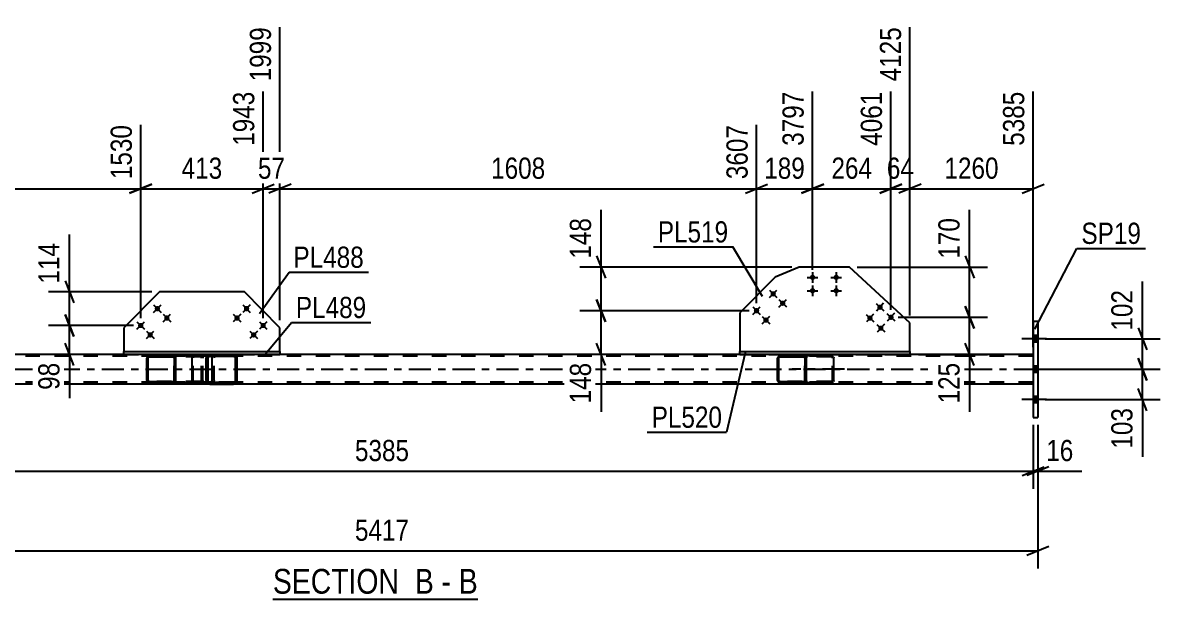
# Model space of a CAD drawing. Header units: millimetres. Extents: x 0 to 841, y 0 to 594.
# Drawn here: x 176.6 to 330.1, y 142.1 to 219.9 of the extents above; entities that cross this region are included whole.
import ezdxf

# ---------------------------------------------------------------- set-up
doc = ezdxf.new("R2010")
doc.units = ezdxf.units.MM
doc.linetypes.add('DXK_LINE_DOT2', pattern=[3.9198, 1.9599, -1.9599])
doc.linetypes.add('DXK_LINE_DOT3', pattern=[5.9187, 2.979, -0.9799, 0.9799, -0.9799])
doc.styles.add('Arial Narrow', font='ARIALN.TTF', dxfattribs={"height": 0.2})

# ---------------------------------------------------------------- blocks, each defined once
blk = doc.blocks.new('Unknown-570385202-13 - 3156')
at = {"color": 6, "linetype": 'Continuous'}
blk.add_line((210.33, 142.14), (237.98, 142.14), dxfattribs=at)
at = {"color": 0, "linetype": 'Continuous'}
for points in [[(228.44, 142.89), (228.44, 146.39), (210.33, 146.39), (210.33, 142.89)], [(232.04, 142.89), (232.04, 146.39), (229.49, 146.39), (229.49, 142.89)], [(234.37, 142.89), (234.37, 146.39), (233.09, 146.39), (233.09, 142.89)], [(237.98, 142.89), (237.98, 146.39), (235.42, 146.39), (235.42, 142.89)]]:
    blk.add_wipeout(points, dxfattribs=at)
at = {"color": 7, "linetype": 'Continuous', "style": 'Arial Narrow'}
for s, p in [('SECTION ', (210.33, 142.89)), ('B', (229.49, 142.89)), ('B', (235.42, 142.89)), ('-', (233.09, 142.89))]:
    blk.add_text(s, height=3.34, dxfattribs=at).set_placement(p)
blk = doc.blocks.new('Bolt-570385202-3186 - 3156')
at = {"linetype": 'Continuous'}
for points in [[(292.53, 181.31, -1), (292, 181.8, -1)], [(291.17, 179.84, -1), (290.64, 180.33, -1)], [(294, 179.95, -1), (293.47, 180.44, -1)], [(292.64, 178.48, -1), (292.11, 178.97, -1)]]:
    blk.add_hatch(color=1, dxfattribs=at).paths.add_polyline_path(points)
at = {"color": 1, "linetype": 'Continuous'}
for p, q in [((291.74, 182.04), (292.79, 181.07)), ((292.75, 182.08), (291.78, 181.03)), ((290.38, 180.57), (291.44, 179.6)), ((291.4, 180.61), (290.42, 179.56)), ((293.2, 180.69), (294.26, 179.71)), ((294.22, 180.73), (293.24, 179.67)), ((291.85, 179.22), (292.9, 178.24)), ((292.86, 179.26), (291.89, 178.2))]:
    blk.add_line(p, q, dxfattribs=at)
blk = doc.blocks.new('Part-570385202-3226 - 3156')
at = {"linetype": 'Continuous'}
h = blk.add_hatch(dxfattribs=at)
h.set_pattern_fill('', scale=0.7, style=0, pattern_type=0)
h.set_pattern_definition([(45, (197.1834, 174.812), (-1.5715, 1.5715), [])])
h.paths.add_polyline_path([(197.21, 174.69), (197.18, 174.81), (197.11, 174.92), (197, 174.99), (196.87, 175.01), (193.65, 175.01), (193.52, 174.99), (193.41, 174.92), (193.34, 174.81), (193.31, 174.69), (193.31, 171.67), (193.34, 171.55), (193.41, 171.44), (193.52, 171.37), (193.65, 171.35), (196.87, 171.35), (197, 171.37), (197.11, 171.44), (197.18, 171.55), (197.21, 171.67)])
h.paths.add_polyline_path([(197.03, 171.61), (196.99, 171.56), (196.93, 171.52), (196.87, 171.51), (193.65, 171.51), (193.59, 171.52), (193.53, 171.56), (193.5, 171.61), (193.48, 171.67), (193.48, 174.69), (193.5, 174.75), (193.53, 174.8), (193.59, 174.84), (193.65, 174.85), (196.87, 174.85), (196.93, 174.84), (196.99, 174.8), (197.03, 174.75), (197.04, 174.69), (197.04, 171.67)])
at = {"color": 2, "linetype": 'Continuous'}
for p, q in [((193.34, 174.81), (193.31, 174.69)), ((193.31, 171.67), (193.31, 174.69)), ((193.48, 174.69), (193.5, 174.75)), ((193.48, 171.67), (193.48, 174.69)), ((193.5, 174.75), (193.53, 174.8)), ((193.65, 175.01), (193.52, 174.99)), ((193.53, 174.8), (193.59, 174.84)), ((193.59, 174.84), (193.65, 174.85)), ((193.65, 175.01), (196.87, 175.01)), ((193.65, 174.85), (196.87, 174.85)), ((199.5, 175.01), (196.87, 175.01)), ((197, 174.99), (196.87, 175.01)), ((196.87, 174.85), (196.93, 174.84)), ((196.93, 174.84), (196.99, 174.8)), ((196.99, 174.8), (197.03, 174.75)), ((197.03, 174.75), (197.04, 174.69)), ((197.04, 171.67), (197.04, 174.69)), ((197.21, 174.69), (197.18, 174.81)), ((197.21, 171.67), (197.21, 174.69)), ((193.31, 171.67), (193.34, 171.55)), ((193.5, 171.61), (193.48, 171.67)), ((193.53, 171.56), (193.5, 171.61)), ((193.52, 171.37), (193.65, 171.35)), ((193.59, 171.52), (193.53, 171.56)), ((193.65, 171.51), (193.59, 171.52)), ((193.65, 171.51), (196.87, 171.51)), ((193.65, 171.35), (196.87, 171.35)), ((196.93, 171.52), (196.87, 171.51)), ((196.87, 171.35), (197, 171.37)), ((199.5, 171.35), (196.87, 171.35)), ((196.99, 171.56), (196.93, 171.52)), ((197.03, 171.61), (196.99, 171.56)), ((197.04, 171.67), (197.03, 171.61)), ((197.18, 171.55), (197.21, 171.67))]:
    blk.add_line(p, q, dxfattribs=at)
at = {"color": 7, "linetype": 'DXK_LINE_DOT2'}
for p, q in [((196.87, 175.01), (193.65, 175.01)), ((200.54, 174.85), (193.65, 174.85)), ((196.98, 174.69), (197.01, 174.81)), ((196.98, 171.67), (196.98, 174.69)), ((197.16, 174.75), (197.15, 174.69)), ((197.15, 171.67), (197.15, 174.69)), ((197.2, 174.8), (197.16, 174.75)), ((197.19, 174.99), (197.32, 175.01)), ((197.2, 174.8), (197.22, 174.81)), ((197.22, 174.81), (197.26, 174.84)), ((197.26, 174.84), (197.32, 174.85)), ((200.54, 175.01), (199.5, 175.01)), ((200.54, 175.01), (200.67, 174.99)), ((200.6, 174.84), (200.54, 174.85)), ((200.66, 174.8), (200.6, 174.84)), ((200.69, 174.75), (200.66, 174.8)), ((200.71, 174.69), (200.69, 174.75)), ((200.71, 171.67), (200.71, 174.69)), ((200.85, 174.81), (200.87, 174.7)), ((200.87, 174.7), (200.88, 174.69)), ((200.88, 171.67), (200.88, 174.69)), ((200.54, 171.51), (193.65, 171.51)), ((196.87, 171.35), (193.65, 171.35)), ((197.01, 171.55), (196.98, 171.67)), ((197.15, 171.67), (197.16, 171.61)), ((197.16, 171.61), (197.2, 171.56)), ((197.32, 171.35), (197.19, 171.37)), ((197.2, 171.56), (197.26, 171.52)), ((197.26, 171.52), (197.32, 171.51)), ((200.54, 171.35), (199.5, 171.35)), ((200.54, 171.51), (200.6, 171.52)), ((200.67, 171.37), (200.54, 171.35)), ((200.6, 171.52), (200.66, 171.56)), ((200.66, 171.56), (200.69, 171.61)), ((200.69, 171.61), (200.71, 171.67)), ((200.88, 171.67), (200.85, 171.55))]:
    blk.add_line(p, q, dxfattribs=at)
at = {"color": 2, "linetype": 'Continuous'}
for centre, start, end in [((193.64, 174.68), 110.7583, 155.68), ((196.88, 174.68), 24.32, 69.2417), ((193.64, 171.68), 204.32, 249.2417), ((196.88, 171.68), 290.7583, 335.68)]:
    blk.add_arc(centre, 0.331, start, end, dxfattribs=at)
at = {"color": 7, "linetype": 'DXK_LINE_DOT2'}
for centre, start, end in [((197.31, 174.68), 110.7583, 155.68), ((200.55, 174.68), 24.32, 69.2417), ((197.31, 171.68), 204.32, 249.2417), ((200.55, 171.68), 290.7583, 335.68)]:
    blk.add_arc(centre, 0.331, start, end, dxfattribs=at)
blk = doc.blocks.new('Part-570385202-3191 - 3156')
at = {"color": 2, "linetype": 'Continuous'}
for p, q in [((190.22, 175.18), (190.22, 175.58)), ((190.22, 175.58), (211.27, 175.58)), ((190.22, 175.18), (190.22, 175.18)), ((199.7, 175.18), (190.22, 175.18)), ((211.27, 175.18), (205.01, 175.18)), ((211.27, 175.58), (211.27, 175.18)), ((211.27, 175.18), (211.27, 175.18))]:
    blk.add_line(p, q, dxfattribs=at)
at = {"color": 7, "linetype": 'DXK_LINE_DOT2'}
for p, q in [((190.22, 175.58), (211.27, 175.58)), ((190.22, 175.18), (211.27, 175.18)), ((205.01, 175.18), (199.7, 175.18))]:
    blk.add_line(p, q, dxfattribs=at)
blk = doc.blocks.new('Part-570385202-3196 - 3156')
at = {"color": 2, "linetype": 'Continuous'}
for p, q in [((195, 183.63), (190.22, 178.79)), ((206.5, 183.63), (195, 183.63)), ((211.27, 178.79), (206.5, 183.63)), ((190.22, 178.79), (190.22, 175.58)), ((211.27, 175.58), (211.27, 178.79))]:
    blk.add_line(p, q, dxfattribs=at)
at = {"color": 7, "linetype": 'DXK_LINE_DOT2'}
blk.add_line((190.22, 175.58), (211.27, 175.58), dxfattribs=at)
blk = doc.blocks.new('Part-570385202-3201 - 3156')
at = {"color": 2, "linetype": 'Continuous'}
for p, q in [((281.36, 186.98), (278.11, 185.62)), ((288.16, 186.98), (281.36, 186.98)), ((296.31, 179.45), (288.16, 186.98)), ((278.11, 185.62), (273.33, 180.78)), ((273.33, 180.78), (273.33, 175.58)), ((296.31, 175.58), (296.31, 179.45))]:
    blk.add_line(p, q, dxfattribs=at)
at = {"color": 7, "linetype": 'DXK_LINE_DOT2'}
blk.add_line((273.33, 175.58), (296.31, 175.58), dxfattribs=at)
blk = doc.blocks.new('Bolt-570385202-3205 - 3156')
at = {"linetype": 'Continuous'}
for points in [[(313.57, 176.84), (313.57, 177.72), (312.93, 177.72), (312.93, 176.84)], [(313.57, 176.84), (313.57, 177.72), (312.93, 177.72), (312.93, 176.84)], [(313.57, 176.84), (313.57, 177.72), (312.93, 177.72), (312.93, 176.84)], [(313.57, 172.72), (313.57, 173.6), (312.93, 173.6), (312.93, 172.72)], [(313.57, 172.72), (313.57, 173.6), (312.93, 173.6), (312.93, 172.72)], [(313.57, 168.64), (313.57, 169.52), (312.93, 169.52), (312.93, 168.64)], [(313.57, 168.64), (313.57, 169.52), (312.93, 169.52), (312.93, 168.64)], [(313.57, 168.64), (313.57, 169.52), (312.93, 169.52), (312.93, 168.64)]]:
    blk.add_hatch(color=1, dxfattribs=at).paths.add_polyline_path(points)
at = {"color": 1, "linetype": 'Continuous'}
for p, q in [((314.73, 177.28), (311.41, 177.28)), ((314.73, 177.28), (311.41, 177.28)), ((314.73, 177.28), (311.41, 177.28)), ((313.57, 177.72), (312.93, 177.72)), ((313.57, 177.72), (312.93, 177.72)), ((313.57, 177.72), (312.93, 177.72)), ((313.57, 176.84), (312.93, 176.84)), ((313.57, 176.84), (312.93, 176.84)), ((313.57, 176.84), (312.93, 176.84)), ((313.57, 173.6), (312.93, 173.6)), ((313.57, 173.6), (312.93, 173.6)), ((314.73, 173.16), (311.41, 173.16)), ((314.73, 173.16), (311.41, 173.16)), ((313.57, 172.72), (312.93, 172.72)), ((313.57, 172.72), (312.93, 172.72)), ((314.73, 169.08), (311.41, 169.08)), ((314.73, 169.08), (311.41, 169.08)), ((314.73, 169.08), (311.41, 169.08)), ((313.57, 169.52), (312.93, 169.52)), ((313.57, 169.52), (312.93, 169.52)), ((313.57, 169.52), (312.93, 169.52)), ((313.57, 168.64), (312.93, 168.64)), ((313.57, 168.64), (312.93, 168.64)), ((313.57, 168.64), (312.93, 168.64))]:
    blk.add_line(p, q, dxfattribs=at)
blk = doc.blocks.new('Bolt-570385202-3206 - 3156')
at = {"linetype": 'Continuous'}
for points in [[(194.99, 181.62, -1), (194.48, 181.1, -1)], [(196.27, 180.35, -1), (195.76, 179.84, -1)], [(192.74, 179.34, -1), (192.23, 178.83, -1)], [(194.02, 178.08, -1), (193.51, 177.56, -1)]]:
    blk.add_hatch(color=1, dxfattribs=at).paths.add_polyline_path(points)
at = {"color": 1, "linetype": 'Continuous'}
for p, q in [((194.22, 181.87), (195.25, 180.86)), ((194.23, 180.85), (195.24, 181.87)), ((195.5, 180.6), (196.53, 179.59)), ((195.51, 179.58), (196.52, 180.61)), ((191.97, 179.59), (193, 178.58)), ((191.98, 178.57), (192.99, 179.6)), ((193.25, 178.32), (194.28, 177.31)), ((193.26, 177.31), (194.27, 178.33))]:
    blk.add_line(p, q, dxfattribs=at)
blk = doc.blocks.new('Bolt-570385202-3207 - 3156')
at = {"linetype": 'Continuous'}
for points in [[(278.1, 183.61, -1), (277.59, 183.1, -1)], [(275.85, 181.34, -1), (275.34, 180.82, -1)], [(279.38, 182.35, -1), (278.87, 181.84, -1)], [(277.13, 180.07, -1), (276.62, 179.56, -1)]]:
    blk.add_hatch(color=1, dxfattribs=at).paths.add_polyline_path(points)
at = {"color": 1, "linetype": 'Continuous'}
for p, q in [((277.33, 183.86), (278.36, 182.85)), ((277.34, 182.85), (278.35, 183.87)), ((275.08, 181.59), (276.11, 180.57)), ((275.09, 180.57), (276.1, 181.59)), ((278.61, 182.6), (279.64, 181.59)), ((278.62, 181.58), (279.63, 182.61)), ((276.36, 180.32), (277.39, 179.31)), ((276.37, 179.3), (277.38, 180.33))]:
    blk.add_line(p, q, dxfattribs=at)
blk = doc.blocks.new('Bolt-570385202-3217 - 3156')
at = {"linetype": 'Continuous'}
for points in [[(283.52, 185.58, -1), (282.8, 185.58, -1)], [(286.72, 185.58, -1), (286, 185.58, -1)], [(283.52, 183.78, -1), (282.8, 183.78, -1)], [(286.72, 183.78, -1), (286, 183.78, -1)]]:
    blk.add_hatch(color=1, dxfattribs=at).paths.add_polyline_path(points)
at = {"color": 1, "linetype": 'Continuous'}
for p, q in [((283.16, 186.3), (283.16, 184.86)), ((286.36, 186.3), (286.36, 184.86)), ((282.44, 185.58), (283.88, 185.58)), ((283.16, 184.5), (283.16, 183.06)), ((285.64, 185.58), (287.08, 185.58)), ((286.36, 184.5), (286.36, 183.06)), ((282.44, 183.78), (283.88, 183.78)), ((285.64, 183.78), (287.08, 183.78))]:
    blk.add_line(p, q, dxfattribs=at)
blk = doc.blocks.new('Bolt-570385202-3218 - 3156')
at = {"linetype": 'Continuous'}
for points in [[(207.02, 181.1, -1), (206.51, 181.62, -1)], [(205.73, 179.84, -1), (205.23, 180.35, -1)], [(207.98, 177.56, -1), (207.48, 178.08, -1)], [(209.26, 178.83, -1), (208.76, 179.34, -1)]]:
    blk.add_hatch(color=1, dxfattribs=at).paths.add_polyline_path(points)
at = {"color": 1, "linetype": 'Continuous'}
for p, q in [((207.28, 181.87), (206.25, 180.86)), ((206.26, 181.87), (207.27, 180.85)), ((205.99, 180.6), (204.97, 179.59)), ((204.98, 180.61), (205.99, 179.58)), ((207.22, 178.33), (208.24, 177.31)), ((208.24, 178.32), (207.22, 177.31)), ((209.52, 179.59), (208.5, 178.58)), ((208.51, 179.6), (209.52, 178.57))]:
    blk.add_line(p, q, dxfattribs=at)
blk = doc.blocks.new('Part-570385202-3224 - 3156')
at = {"color": 2, "linetype": 'Continuous'}
for p, q in [((273.33, 175.18), (273.33, 175.58)), ((273.33, 175.58), (296.31, 175.58)), ((273.33, 175.18), (273.33, 175.18)), ((296.31, 175.18), (273.33, 175.18)), ((296.31, 175.58), (296.31, 175.18)), ((296.31, 175.18), (296.31, 175.18))]:
    blk.add_line(p, q, dxfattribs=at)
at = {"color": 7, "linetype": 'DXK_LINE_DOT2'}
for p, q in [((273.33, 175.58), (296.31, 175.58)), ((273.33, 175.18), (296.31, 175.18))]:
    blk.add_line(p, q, dxfattribs=at)
blk = doc.blocks.new('Part-570385202-3227 - 3156')
at = {"linetype": 'Continuous'}
h = blk.add_hatch(dxfattribs=at)
h.set_pattern_fill('', scale=0.7, style=0, pattern_type=0)
h.set_pattern_definition([(45, (205.4777, 174.8832), (-1.57154, 1.57154), [])])
h.paths.add_polyline_path([(205.52, 174.7), (205.48, 174.88), (205.37, 175.04), (205.21, 175.14), (205.01, 175.18), (201.83, 175.18), (201.64, 175.14), (201.47, 175.04), (201.36, 174.88), (201.33, 174.7), (201.33, 171.66), (201.36, 171.48), (201.47, 171.32), (201.64, 171.22), (201.83, 171.18), (205.01, 171.18), (205.21, 171.22), (205.37, 171.32), (205.48, 171.48), (205.52, 171.66)])
h.paths.add_polyline_path([(205.25, 171.57), (205.19, 171.49), (205.11, 171.44), (205.01, 171.42), (201.83, 171.42), (201.73, 171.44), (201.65, 171.49), (201.6, 171.57), (201.58, 171.66), (201.58, 174.7), (201.6, 174.79), (201.65, 174.87), (201.73, 174.92), (201.83, 174.94), (205.01, 174.94), (205.11, 174.92), (205.19, 174.87), (205.25, 174.79), (205.26, 174.7), (205.26, 171.66)])
at = {"color": 2, "linetype": 'Continuous'}
for p, q in [((199.45, 174.88), (199.51, 175.04)), ((199.51, 175.04), (199.59, 175.14)), ((199.59, 175.14), (199.7, 175.18)), ((201.83, 175.18), (199.7, 175.18)), ((201.83, 175.18), (201.64, 175.14)), ((201.83, 175.18), (205.01, 175.18)), ((205.21, 175.14), (205.01, 175.18)), ((199.43, 174.7), (199.45, 174.88)), ((199.43, 171.66), (199.43, 174.7)), ((201.36, 174.88), (201.33, 174.7)), ((201.33, 171.66), (201.33, 174.7)), ((201.58, 174.7), (201.6, 174.79)), ((201.58, 171.66), (201.58, 174.7)), ((201.6, 174.79), (201.65, 174.87)), ((201.65, 174.87), (201.73, 174.92)), ((201.73, 174.92), (201.83, 174.94)), ((201.83, 174.94), (205.01, 174.94)), ((201.97, 174.92), (201.87, 174.94)), ((202.05, 174.87), (201.97, 174.92)), ((202.1, 174.79), (202.05, 174.87)), ((202.12, 174.7), (202.1, 174.79)), ((202.12, 171.66), (202.12, 174.7)), ((205.01, 174.94), (205.11, 174.92)), ((205.11, 174.92), (205.19, 174.87)), ((205.19, 174.87), (205.25, 174.79)), ((205.25, 174.79), (205.26, 174.7)), ((205.26, 171.66), (205.26, 174.7)), ((205.52, 174.7), (205.48, 174.88)), ((205.52, 171.66), (205.52, 174.7)), ((199.45, 171.48), (199.43, 171.66)), ((199.51, 171.32), (199.45, 171.48)), ((199.59, 171.22), (199.51, 171.32)), ((199.7, 171.18), (199.59, 171.22)), ((201.83, 171.18), (199.7, 171.18)), ((201.33, 171.66), (201.36, 171.48)), ((201.6, 171.57), (201.58, 171.66)), ((201.65, 171.49), (201.6, 171.57)), ((201.64, 171.22), (201.83, 171.18)), ((201.73, 171.44), (201.65, 171.49)), ((201.83, 171.42), (201.73, 171.44)), ((201.83, 171.42), (205.01, 171.42)), ((201.83, 171.18), (205.01, 171.18)), ((201.87, 171.42), (201.97, 171.44)), ((201.97, 171.44), (202.05, 171.49)), ((202.05, 171.49), (202.1, 171.57)), ((202.1, 171.57), (202.12, 171.66)), ((205.11, 171.44), (205.01, 171.42)), ((205.01, 171.18), (205.21, 171.22)), ((205.19, 171.49), (205.11, 171.44)), ((205.25, 171.57), (205.19, 171.49)), ((205.26, 171.66), (205.25, 171.57)), ((205.48, 171.48), (205.52, 171.66))]:
    blk.add_line(p, q, dxfattribs=at)
at = {"color": 7, "linetype": 'DXK_LINE_DOT2'}
for p, q in [((200.88, 174.94), (200.88, 175.18)), ((205.01, 175.18), (201.83, 175.18)), ((201.87, 175.18), (202.06, 175.14)), ((199.57, 174.79), (199.56, 174.7)), ((199.56, 171.66), (199.56, 174.7)), ((199.6, 174.87), (199.57, 174.79)), ((199.65, 174.92), (199.6, 174.87)), ((199.7, 174.94), (199.65, 174.92)), ((205.01, 174.94), (199.7, 174.94)), ((202.34, 174.88), (202.38, 174.7)), ((202.38, 171.66), (202.38, 174.7)), ((199.56, 171.66), (199.57, 171.57)), ((199.57, 171.57), (199.6, 171.49)), ((199.6, 171.49), (199.65, 171.44)), ((199.65, 171.44), (199.7, 171.42)), ((205.01, 171.42), (199.7, 171.42)), ((200.88, 171.18), (200.88, 171.42)), ((205.01, 171.18), (201.83, 171.18)), ((202.06, 171.22), (201.87, 171.18)), ((202.38, 171.66), (202.34, 171.48))]:
    blk.add_line(p, q, dxfattribs=at)
at = {"color": 2, "linetype": 'Continuous'}
for centre, start, end in [((201.81, 174.68), 111.1941, 156.1506), ((205.03, 174.68), 23.8494, 68.8059), ((201.81, 171.67), 203.8494, 248.8059), ((205.03, 171.67), 291.1941, 336.1506)]:
    blk.add_arc(centre, 0.492, start, end, dxfattribs=at)
at = {"color": 7, "linetype": 'DXK_LINE_DOT2'}
for centre, start, end in [((201.89, 174.68), 23.8494, 68.8059), ((201.89, 171.67), 291.1941, 336.1506)]:
    blk.add_arc(centre, 0.492, start, end, dxfattribs=at)
blk = doc.blocks.new('Part-570385202-3228 - 3156')
at = {"linetype": 'Continuous'}
h = blk.add_hatch(dxfattribs=at)
h.set_pattern_fill('', scale=0.7, style=0, pattern_type=0)
h.set_pattern_definition([(45, (282.3176, 174.812), (-1.5715, 1.5715), [])])
h.paths.add_polyline_path([(282.34, 174.69), (282.32, 174.81), (282.24, 174.92), (282.13, 174.99), (282, 175.01), (278.79, 175.01), (278.66, 174.99), (278.55, 174.92), (278.47, 174.81), (278.45, 174.69), (278.45, 171.67), (278.47, 171.55), (278.55, 171.44), (278.66, 171.37), (278.79, 171.35), (282, 171.35), (282.13, 171.37), (282.24, 171.44), (282.32, 171.55), (282.34, 171.67)])
h.paths.add_polyline_path([(282.16, 171.61), (282.12, 171.56), (282.07, 171.52), (282, 171.51), (278.79, 171.51), (278.72, 171.52), (278.67, 171.56), (278.63, 171.61), (278.62, 171.67), (278.62, 174.69), (278.63, 174.75), (278.67, 174.8), (278.72, 174.84), (278.79, 174.85), (282, 174.85), (282.07, 174.84), (282.12, 174.8), (282.16, 174.75), (282.17, 174.69), (282.17, 171.67)])
at = {"color": 2, "linetype": 'Continuous'}
for p, q in [((278.47, 174.81), (278.45, 174.69)), ((278.45, 171.67), (278.45, 174.69)), ((278.62, 174.69), (278.63, 174.75)), ((278.62, 171.67), (278.62, 174.69)), ((278.63, 174.75), (278.67, 174.8)), ((278.79, 175.01), (278.66, 174.99)), ((278.67, 174.8), (278.72, 174.84)), ((278.72, 174.84), (278.79, 174.85)), ((278.79, 175.01), (282, 175.01)), ((278.79, 174.85), (282, 174.85)), ((285.67, 175.01), (282, 175.01)), ((282.13, 174.99), (282, 175.01)), ((282, 174.85), (282.07, 174.84)), ((282.07, 174.84), (282.12, 174.8)), ((282.12, 174.8), (282.16, 174.75)), ((282.16, 174.75), (282.17, 174.69)), ((282.17, 171.67), (282.17, 174.69)), ((282.34, 174.69), (282.32, 174.81)), ((282.34, 171.67), (282.34, 174.69)), ((285.67, 175.01), (285.8, 174.99)), ((285.98, 174.81), (286.01, 174.69)), ((286.01, 171.67), (286.01, 174.69)), ((278.45, 171.67), (278.47, 171.55)), ((278.63, 171.61), (278.62, 171.67)), ((278.67, 171.56), (278.63, 171.61)), ((278.66, 171.37), (278.79, 171.35)), ((278.72, 171.52), (278.67, 171.56)), ((278.79, 171.51), (278.72, 171.52)), ((278.79, 171.51), (282, 171.51)), ((278.79, 171.35), (282, 171.35)), ((282.07, 171.52), (282, 171.51)), ((282, 171.35), (282.13, 171.37)), ((285.67, 171.35), (282, 171.35)), ((282.12, 171.56), (282.07, 171.52)), ((282.16, 171.61), (282.12, 171.56)), ((282.17, 171.67), (282.16, 171.61)), ((282.32, 171.55), (282.34, 171.67)), ((285.8, 171.37), (285.67, 171.35)), ((286.01, 171.67), (285.98, 171.55))]:
    blk.add_line(p, q, dxfattribs=at)
at = {"color": 7, "linetype": 'DXK_LINE_DOT2'}
for p, q in [((282, 175.01), (278.79, 175.01)), ((285.67, 174.85), (278.79, 174.85)), ((282.12, 174.69), (282.14, 174.81)), ((282.12, 171.67), (282.12, 174.69)), ((282.3, 174.75), (282.29, 174.69)), ((282.29, 171.67), (282.29, 174.69)), ((282.34, 174.8), (282.3, 174.75)), ((282.33, 174.99), (282.46, 175.01)), ((282.34, 174.8), (282.35, 174.81)), ((282.35, 174.81), (282.39, 174.84)), ((282.39, 174.84), (282.46, 174.85)), ((285.74, 174.84), (285.67, 174.85)), ((285.79, 174.8), (285.74, 174.84)), ((285.83, 174.75), (285.79, 174.8)), ((285.84, 174.69), (285.83, 174.75)), ((285.84, 171.67), (285.84, 174.69)), ((285.67, 171.51), (278.79, 171.51)), ((282, 171.35), (278.79, 171.35)), ((282.14, 171.55), (282.12, 171.67)), ((282.3, 171.61), (282.29, 171.67)), ((282.32, 171.57), (282.3, 171.61)), ((282.34, 171.56), (282.32, 171.57)), ((282.46, 171.35), (282.33, 171.37)), ((282.34, 171.56), (282.39, 171.52)), ((282.39, 171.52), (282.46, 171.51)), ((285.67, 171.51), (285.74, 171.52)), ((285.74, 171.52), (285.79, 171.56)), ((285.79, 171.56), (285.83, 171.61)), ((285.83, 171.61), (285.84, 171.67))]:
    blk.add_line(p, q, dxfattribs=at)
at = {"color": 7, "linetype": 'DXK_LINE_DOT3'}
blk.add_line((287.48, 173.18), (280.4, 173.18), dxfattribs=at)
at = {"color": 2, "linetype": 'Continuous'}
for centre, start, end in [((278.78, 174.68), 110.7583, 155.68), ((282.02, 174.68), 24.32, 69.2417), ((285.68, 174.68), 24.32, 69.2417), ((278.78, 171.68), 204.32, 249.2417), ((282.02, 171.68), 290.7583, 335.68), ((285.68, 171.68), 290.7583, 335.68)]:
    blk.add_arc(centre, 0.331, start, end, dxfattribs=at)
at = {"color": 7, "linetype": 'DXK_LINE_DOT2'}
for centre, start, end in [((282.44, 174.68), 110.7583, 155.68), ((282.44, 171.68), 204.32, 249.2417)]:
    blk.add_arc(centre, 0.331, start, end, dxfattribs=at)
blk = doc.blocks.new('Part-570385202-3234 - 3156')
at = {"color": 2, "linetype": 'Continuous'}
for p, q in [((145.7, 175.18), (137.18, 175.18)), ((190.22, 175.18), (145.8, 175.18)), ((273.33, 175.18), (211.27, 175.18)), ((304.31, 175.18), (296.31, 175.18)), ((312.93, 175.18), (304.41, 175.18)), ((145.7, 171.18), (137.18, 171.18)), ((199.7, 171.18), (145.8, 171.18)), ((304.31, 171.18), (205.01, 171.18)), ((312.93, 171.18), (304.41, 171.18))]:
    blk.add_line(p, q, dxfattribs=at)
at = {"color": 7, "linetype": 'DXK_LINE_DOT2'}
for p, q in [((137.18, 175.18), (137.18, 171.18)), ((211.27, 175.18), (190.22, 175.18)), ((296.31, 175.18), (273.33, 175.18)), ((312.93, 175.18), (312.93, 171.18)), ((145.7, 174.94), (137.18, 174.94)), ((304.31, 174.94), (145.8, 174.94)), ((312.93, 174.94), (304.41, 174.94)), ((145.7, 171.42), (137.18, 171.42)), ((304.31, 171.42), (145.8, 171.42)), ((205.01, 171.18), (199.7, 171.18)), ((312.93, 171.42), (304.41, 171.42))]:
    blk.add_line(p, q, dxfattribs=at)
at = {"color": 7, "linetype": 'DXK_LINE_DOT3'}
for p, q in [((137.18, 173.18), (145.7, 173.18)), ((145.8, 173.18), (304.31, 173.18)), ((304.41, 173.18), (312.93, 173.18))]:
    blk.add_line(p, q, dxfattribs=at)
blk = doc.blocks.new('Part-570385202-3246 - 3156')
at = {"color": 2, "linetype": 'Continuous'}
for p, q in [((312.93, 179.68), (313.57, 179.68)), ((312.93, 179.68), (312.93, 166.68)), ((313.57, 179.68), (313.57, 166.68)), ((312.93, 166.68), (313.57, 166.68))]:
    blk.add_line(p, q, dxfattribs=at)
blk = doc.blocks.new('StraightDimension-570385202-6543 - 3156')
at = {"color": 7, "linetype": 'Continuous'}
for p, q in [((209.01, 180.08), (209.01, 210.65)), ((192.49, 180.08), (192.49, 206.15)), ((193.99, 198.14), (190.99, 196.94)), ((207.51, 196.94), (210.51, 198.14)), ((192.49, 197.54), (209.01, 197.54))]:
    blk.add_line(p, q, dxfattribs=at)
at = {"color": 0}
blk.add_wipeout([(204.09, 198.29), (204.09, 202.49), (197.41, 202.49), (197.41, 198.29)], dxfattribs=at)
at = {"color": 3, "style": 'Arial Narrow'}
blk.add_text('413', height=2.863, dxfattribs=at).set_placement((198.01, 198.89))
at = {"color": 0, "linetype": 'Continuous'}
blk.add_wipeout([(208.41, 211.25), (204.21, 211.25), (204.21, 202.74), (208.41, 202.74)], dxfattribs=at)
at = {"color": 3, "linetype": 'Continuous', "style": 'Arial Narrow'}
blk.add_text('1943', height=2.863, rotation=90.0002, dxfattribs=at).set_placement((207.81, 203.34))
blk = doc.blocks.new('StraightDimension-570385202-3251 - 3156')
at = {"color": 7, "linetype": 'Continuous'}
for p, q in [((136.54, 165.68), (136.54, 146.28)), ((313.57, 165.68), (313.57, 146.28)), ((138.04, 149.28), (135.04, 148.08)), ((312.07, 148.08), (315.07, 149.28)), ((136.54, 148.68), (313.57, 148.68))]:
    blk.add_line(p, q, dxfattribs=at)
at = {"color": 0}
blk.add_wipeout([(229.31, 149.43), (229.31, 153.63), (220.8, 153.63), (220.8, 149.43)], dxfattribs=at)
at = {"color": 3, "style": 'Arial Narrow'}
blk.add_text('5417', height=2.863, dxfattribs=at).set_placement((221.4, 150.03))
blk = doc.blocks.new('StraightDimension-570385202-6538 - 3156')
at = {"color": 7, "linetype": 'Continuous'}
for p, q in [((296.31, 180.45), (296.31, 219.35)), ((293.73, 181.2), (293.73, 210.65)), ((292.23, 196.94), (295.23, 198.14)), ((297.81, 198.14), (294.81, 196.94)), ((293.73, 197.54), (296.31, 197.54))]:
    blk.add_line(p, q, dxfattribs=at)
at = {"color": 0, "linetype": 'Continuous'}
blk.add_wipeout([(295.71, 219.95), (291.51, 219.95), (291.51, 211.44), (295.71, 211.44)], dxfattribs=at)
at = {"color": 0}
blk.add_wipeout([(297.45, 198.29), (297.45, 202.49), (292.59, 202.49), (292.59, 198.29)], dxfattribs=at)
at = {"color": 3, "linetype": 'Continuous', "style": 'Arial Narrow'}
blk.add_text('4125', height=2.863, rotation=90.0002, dxfattribs=at).set_placement((295.11, 212.04))
at = {"color": 3, "style": 'Arial Narrow'}
blk.add_text('64', height=2.863, dxfattribs=at).set_placement((293.19, 198.89))
blk = doc.blocks.new('StraightDimension-570385202-15887 - 3156')
at = {"color": 7, "linetype": 'Continuous'}
for p, q in [((254.01, 188.48), (255.21, 185.48)), ((280.36, 186.98), (251.76, 186.98)), ((254.61, 181.08), (254.61, 186.98)), ((255.21, 179.58), (254.01, 182.58)), ((274.6, 181.08), (251.76, 181.08))]:
    blk.add_line(p, q, dxfattribs=at)
at = {"color": 0}
blk.add_wipeout([(253.86, 194.19), (249.66, 194.19), (249.66, 187.51), (253.86, 187.51)], dxfattribs=at)
at = {"color": 7, "linetype": 'Continuous'}
blk.add_line((254.61, 186.98), (254.61, 194.72), dxfattribs=at)
blk.add_line((254.61, 186.98), (254.61, 194.72), dxfattribs=at)
at = {"color": 3, "style": 'Arial Narrow'}
blk.add_text('148', height=2.863, rotation=90.0002, dxfattribs=at).set_placement((253.26, 188.11))
blk = doc.blocks.new('StraightDimension-570385202-3386 - 3156')
at = {"color": 7, "linetype": 'Continuous'}
for p, q in [((312.93, 165.68), (312.93, 157.03)), ((313.57, 165.68), (313.57, 157.03)), ((311.43, 158.83), (314.43, 160.03)), ((315.07, 160.03), (312.07, 158.83)), ((312.93, 159.43), (313.57, 159.43))]:
    blk.add_line(p, q, dxfattribs=at)
at = {"color": 0}
blk.add_wipeout([(318.95, 160.18), (318.95, 164.38), (314.1, 164.38), (314.1, 160.18)], dxfattribs=at)
at = {"color": 7, "linetype": 'Continuous'}
blk.add_line((313.57, 159.43), (319.48, 159.43), dxfattribs=at)
blk.add_line((313.57, 159.43), (319.48, 159.43), dxfattribs=at)
at = {"color": 3, "style": 'Arial Narrow'}
blk.add_text('16', height=2.863, dxfattribs=at).set_placement((314.7, 160.78))
blk = doc.blocks.new('StraightDimension-570385202-15863 - 3156')
at = {"color": 7, "linetype": 'Continuous'}
for p, q in [((182.27, 185.13), (183.47, 182.13)), ((194, 183.63), (180.02, 183.63)), ((182.87, 179.08), (182.87, 183.63)), ((183.47, 177.58), (182.27, 180.58)), ((191.49, 179.08), (180.02, 179.08))]:
    blk.add_line(p, q, dxfattribs=at)
at = {"color": 0}
blk.add_wipeout([(182.12, 190.83), (177.92, 190.83), (177.92, 184.15), (182.12, 184.15)], dxfattribs=at)
at = {"color": 7, "linetype": 'Continuous'}
blk.add_line((182.87, 183.63), (182.87, 191.36), dxfattribs=at)
blk.add_line((182.87, 183.63), (182.87, 191.36), dxfattribs=at)
at = {"color": 3, "style": 'Arial Narrow'}
blk.add_text('114', height=2.863, rotation=90.0002, dxfattribs=at).set_placement((181.52, 184.75))
blk = doc.blocks.new('StraightDimension-570385202-6544 - 3156')
at = {"color": 7, "linetype": 'Continuous'}
for p, q in [((192.49, 180.08), (192.49, 206.15)), ((137.18, 176.18), (137.18, 200.67)), ((138.68, 198.14), (135.68, 196.94)), ((190.99, 196.94), (193.99, 198.14)), ((137.18, 197.54), (192.49, 197.54))]:
    blk.add_line(p, q, dxfattribs=at)
at = {"color": 0, "linetype": 'Continuous'}
for points in [[(191.89, 206.75), (187.69, 206.75), (187.69, 198.24), (191.89, 198.24)], [(136.58, 201.27), (132.38, 201.27), (132.38, 198.24), (136.58, 198.24)]]:
    blk.add_wipeout(points, dxfattribs=at)
at = {"color": 0}
blk.add_wipeout([(169.09, 198.29), (169.09, 202.49), (160.57, 202.49), (160.57, 198.29)], dxfattribs=at)
at = {"color": 3, "linetype": 'Continuous', "style": 'Arial Narrow'}
for s, height, p in [('1530', 2.863, (191.29, 198.84)), ('0', 2.86, (135.98, 198.84))]:
    blk.add_text(s, height=height, rotation=90.0002, dxfattribs=at).set_placement(p)
at = {"color": 3, "style": 'Arial Narrow'}
blk.add_text('1530', height=2.863, dxfattribs=at).set_placement((161.17, 198.89))
blk = doc.blocks.new('StraightDimension-570385202-15912 - 3156')
at = {"color": 7, "linetype": 'Continuous'}
for p, q in [((303.75, 181.7), (304.95, 178.7)), ((294.73, 180.2), (306.75, 180.2)), ((304.35, 175.18), (304.35, 180.2)), ((304.95, 173.68), (303.75, 176.68)), ((297.44, 175.18), (306.75, 175.18))]:
    blk.add_line(p, q, dxfattribs=at)
at = {"color": 0}
blk.add_wipeout([(303.59, 174.65), (299.39, 174.65), (299.39, 167.97), (303.59, 167.97)], dxfattribs=at)
at = {"color": 7, "linetype": 'Continuous'}
blk.add_line((304.35, 175.18), (304.35, 167.45), dxfattribs=at)
blk.add_line((304.35, 175.18), (304.35, 167.45), dxfattribs=at)
at = {"color": 3, "style": 'Arial Narrow'}
blk.add_text('125', height=2.863, rotation=90.0002, dxfattribs=at).set_placement((303, 168.57))
blk = doc.blocks.new('StraightDimension-570385202-15888 - 3156')
at = {"color": 7, "linetype": 'Continuous'}
for p, q in [((254.01, 182.58), (255.21, 179.58)), ((274.6, 181.08), (251.76, 181.08)), ((254.61, 175.18), (254.61, 181.08)), ((255.21, 173.68), (254.01, 176.68)), ((272.33, 175.18), (251.76, 175.18))]:
    blk.add_line(p, q, dxfattribs=at)
at = {"color": 0}
blk.add_wipeout([(253.86, 174.65), (249.66, 174.65), (249.66, 167.97), (253.86, 167.97)], dxfattribs=at)
at = {"color": 7, "linetype": 'Continuous'}
blk.add_line((254.61, 175.18), (254.61, 167.45), dxfattribs=at)
blk.add_line((254.61, 175.18), (254.61, 167.45), dxfattribs=at)
at = {"color": 3, "style": 'Arial Narrow'}
blk.add_text('148', height=2.863, rotation=90.0002, dxfattribs=at).set_placement((253.26, 168.57))
blk = doc.blocks.new('StraightDimension-570385202-3376 - 3156')
at = {"color": 7, "linetype": 'Continuous'}
for p, q in [((137.18, 165.68), (137.18, 157.03)), ((312.93, 165.68), (312.93, 157.03)), ((138.68, 160.03), (135.68, 158.83)), ((311.43, 158.83), (314.43, 160.03)), ((137.18, 159.43), (312.93, 159.43))]:
    blk.add_line(p, q, dxfattribs=at)
at = {"color": 0}
blk.add_wipeout([(229.31, 160.18), (229.31, 164.38), (220.8, 164.38), (220.8, 160.18)], dxfattribs=at)
at = {"color": 3, "style": 'Arial Narrow'}
blk.add_text('5385', height=2.863, dxfattribs=at).set_placement((221.4, 160.78))
blk = doc.blocks.new('StraightDimension-570385202-6537 - 3156')
at = {"color": 7, "linetype": 'Continuous'}
for p, q in [((296.31, 180.45), (296.31, 219.35)), ((312.93, 176.18), (312.93, 210.65)), ((297.81, 198.14), (294.81, 196.94)), ((311.43, 196.94), (314.43, 198.14)), ((296.31, 197.54), (312.93, 197.54))]:
    blk.add_line(p, q, dxfattribs=at)
at = {"color": 0}
blk.add_wipeout([(308.88, 198.29), (308.88, 202.49), (300.36, 202.49), (300.36, 198.29)], dxfattribs=at)
at = {"color": 3, "style": 'Arial Narrow'}
blk.add_text('1260', height=2.863, dxfattribs=at).set_placement((300.96, 198.89))
at = {"color": 0, "linetype": 'Continuous'}
blk.add_wipeout([(312.33, 211.25), (308.13, 211.25), (308.13, 202.74), (312.33, 202.74)], dxfattribs=at)
at = {"color": 3, "linetype": 'Continuous', "style": 'Arial Narrow'}
blk.add_text('5385', height=2.863, rotation=90.0002, dxfattribs=at).set_placement((311.73, 203.34))
blk = doc.blocks.new('StraightDimension-570385202-6539 - 3156')
at = {"color": 7, "linetype": 'Continuous'}
for p, q in [((283.16, 186.58), (283.16, 210.65)), ((293.73, 181.2), (293.73, 210.65)), ((281.66, 196.94), (284.66, 198.14)), ((295.23, 198.14), (292.23, 196.94)), ((283.16, 197.54), (293.73, 197.54))]:
    blk.add_line(p, q, dxfattribs=at)
at = {"color": 0}
blk.add_wipeout([(291.79, 198.29), (291.79, 202.49), (285.11, 202.49), (285.11, 198.29)], dxfattribs=at)
at = {"color": 3, "style": 'Arial Narrow'}
blk.add_text('264', height=2.863, dxfattribs=at).set_placement((285.71, 198.89))
at = {"color": 0, "linetype": 'Continuous'}
blk.add_wipeout([(293.13, 211.25), (288.93, 211.25), (288.93, 202.74), (293.13, 202.74)], dxfattribs=at)
at = {"color": 3, "linetype": 'Continuous', "style": 'Arial Narrow'}
blk.add_text('4061', height=2.863, rotation=90.0002, dxfattribs=at).set_placement((292.53, 203.34))
blk = doc.blocks.new('StraightDimension-570385202-6540 - 3156')
at = {"color": 7, "linetype": 'Continuous'}
for p, q in [((283.16, 186.58), (283.16, 210.65)), ((275.6, 182.08), (275.6, 206.15)), ((274.1, 196.94), (277.1, 198.14)), ((284.66, 198.14), (281.66, 196.94)), ((275.6, 197.54), (283.16, 197.54))]:
    blk.add_line(p, q, dxfattribs=at)
at = {"color": 0}
blk.add_wipeout([(282.72, 198.29), (282.72, 202.49), (276.04, 202.49), (276.04, 198.29)], dxfattribs=at)
at = {"color": 3, "style": 'Arial Narrow'}
blk.add_text('189', height=2.863, dxfattribs=at).set_placement((276.64, 198.89))
at = {"color": 0, "linetype": 'Continuous'}
blk.add_wipeout([(282.56, 211.25), (278.36, 211.25), (278.36, 202.74), (282.56, 202.74)], dxfattribs=at)
at = {"color": 3, "linetype": 'Continuous', "style": 'Arial Narrow'}
blk.add_text('3797', height=2.863, rotation=90.0002, dxfattribs=at).set_placement((281.96, 203.34))
blk = doc.blocks.new('StraightDimension-570385202-6541 - 3156')
at = {"color": 7, "linetype": 'Continuous'}
for p, q in [((211.27, 179.79), (211.27, 219.35)), ((275.6, 182.08), (275.6, 206.15)), ((212.77, 198.14), (209.77, 196.94)), ((274.1, 196.94), (277.1, 198.14)), ((211.27, 197.54), (275.6, 197.54))]:
    blk.add_line(p, q, dxfattribs=at)
at = {"color": 0, "linetype": 'Continuous'}
blk.add_wipeout([(275, 206.75), (270.8, 206.75), (270.8, 198.24), (275, 198.24)], dxfattribs=at)
at = {"color": 0}
blk.add_wipeout([(247.69, 198.29), (247.69, 202.49), (239.18, 202.49), (239.18, 198.29)], dxfattribs=at)
at = {"color": 3, "linetype": 'Continuous', "style": 'Arial Narrow'}
blk.add_text('3607', height=2.863, rotation=90.0002, dxfattribs=at).set_placement((274.4, 198.84))
at = {"color": 3, "style": 'Arial Narrow'}
blk.add_text('1608', height=2.863, dxfattribs=at).set_placement((239.78, 198.89))
blk = doc.blocks.new('StraightDimension-570385202-6542 - 3156')
at = {"color": 7, "linetype": 'Continuous'}
for p, q in [((211.27, 179.79), (211.27, 219.35)), ((209.01, 180.08), (209.01, 210.65)), ((207.51, 196.94), (210.51, 198.14)), ((212.77, 198.14), (209.77, 196.94)), ((209.01, 197.54), (211.27, 197.54))]:
    blk.add_line(p, q, dxfattribs=at)
at = {"color": 0, "linetype": 'Continuous'}
blk.add_wipeout([(210.67, 219.95), (206.47, 219.95), (206.47, 211.44), (210.67, 211.44)], dxfattribs=at)
at = {"color": 0}
blk.add_wipeout([(212.57, 198.29), (212.57, 202.49), (207.71, 202.49), (207.71, 198.29)], dxfattribs=at)
at = {"color": 3, "linetype": 'Continuous', "style": 'Arial Narrow'}
blk.add_text('1999', height=2.863, rotation=90.0002, dxfattribs=at).set_placement((210.07, 212.04))
at = {"color": 3, "style": 'Arial Narrow'}
blk.add_text('57', height=2.863, dxfattribs=at).set_placement((208.31, 198.89))
blk = doc.blocks.new('StraightDimension-570385202-15864 - 3156')
at = {"color": 7, "linetype": 'Continuous'}
for p, q in [((182.27, 180.58), (183.47, 177.58)), ((191.49, 179.08), (180.02, 179.08)), ((182.87, 175.18), (182.87, 179.08)), ((183.47, 173.68), (182.27, 176.68)), ((189.35, 175.18), (180.02, 175.18))]:
    blk.add_line(p, q, dxfattribs=at)
at = {"color": 0}
blk.add_wipeout([(182.12, 174.65), (177.92, 174.65), (177.92, 169.8), (182.12, 169.8)], dxfattribs=at)
at = {"color": 7, "linetype": 'Continuous'}
blk.add_line((182.87, 175.18), (182.87, 169.27), dxfattribs=at)
blk.add_line((182.87, 175.18), (182.87, 169.27), dxfattribs=at)
at = {"color": 3, "style": 'Arial Narrow'}
blk.add_text('98', height=2.863, rotation=90.0002, dxfattribs=at).set_placement((181.52, 170.4))
blk = doc.blocks.new('StraightDimension-570385202-15911 - 3156')
at = {"color": 7, "linetype": 'Continuous'}
for p, q in [((303.75, 188.48), (304.95, 185.48)), ((289.16, 186.98), (306.75, 186.98)), ((304.35, 180.2), (304.35, 186.98)), ((304.95, 178.7), (303.75, 181.7)), ((294.73, 180.2), (306.75, 180.2))]:
    blk.add_line(p, q, dxfattribs=at)
at = {"color": 0}
blk.add_wipeout([(303.59, 194.19), (299.39, 194.19), (299.39, 187.51), (303.59, 187.51)], dxfattribs=at)
at = {"color": 7, "linetype": 'Continuous'}
blk.add_line((304.35, 186.98), (304.35, 194.72), dxfattribs=at)
blk.add_line((304.35, 186.98), (304.35, 194.72), dxfattribs=at)
at = {"color": 3, "style": 'Arial Narrow'}
blk.add_text('170', height=2.863, rotation=90.0002, dxfattribs=at).set_placement((303, 188.11))
blk = doc.blocks.new('StraightDimension-570385202-15940 - 3156')
at = {"color": 7, "linetype": 'Continuous'}
for p, q in [((327.09, 178.78), (328.29, 175.78)), ((314.57, 177.28), (330.09, 177.28)), ((327.69, 173.18), (327.69, 177.28)), ((328.29, 171.68), (327.09, 174.68)), ((314.57, 173.18), (330.09, 173.18))]:
    blk.add_line(p, q, dxfattribs=at)
at = {"color": 0}
blk.add_wipeout([(326.94, 184.49), (322.74, 184.49), (322.74, 177.8), (326.94, 177.8)], dxfattribs=at)
at = {"color": 7, "linetype": 'Continuous'}
blk.add_line((327.69, 177.28), (327.69, 185.01), dxfattribs=at)
blk.add_line((327.69, 177.28), (327.69, 185.01), dxfattribs=at)
at = {"color": 3, "style": 'Arial Narrow'}
blk.add_text('102', height=2.863, rotation=90.0002, dxfattribs=at).set_placement((326.34, 178.4))
blk = doc.blocks.new('StraightDimension-570385202-15941 - 3156')
at = {"color": 7, "linetype": 'Continuous'}
for p, q in [((327.09, 174.68), (328.29, 171.68)), ((314.57, 173.18), (330.09, 173.18)), ((327.69, 169.08), (327.69, 173.18)), ((328.29, 167.58), (327.09, 170.58)), ((314.57, 169.08), (330.09, 169.08))]:
    blk.add_line(p, q, dxfattribs=at)
at = {"color": 0}
blk.add_wipeout([(326.94, 168.55), (322.74, 168.55), (322.74, 161.87), (326.94, 161.87)], dxfattribs=at)
at = {"color": 7, "linetype": 'Continuous'}
blk.add_line((327.69, 169.08), (327.69, 161.35), dxfattribs=at)
blk.add_line((327.69, 169.08), (327.69, 161.35), dxfattribs=at)
at = {"color": 3, "style": 'Arial Narrow'}
blk.add_text('103', height=2.863, rotation=90.0002, dxfattribs=at).set_placement((326.34, 162.47))
blk = doc.blocks.new('Mark-570385202-3187 - 3156')
at = {"color": 0}
blk.add_wipeout([(222.94, 180.09), (222.94, 183.09), (213.43, 183.09), (213.43, 180.09)], dxfattribs=at)
blk.add_wipeout([(222.94, 180.09), (222.94, 183.09), (213.43, 183.09), (213.43, 180.09)], dxfattribs=at)
at = {"color": 30, "linetype": 'Continuous'}
for p, q in [((209.33, 175.27), (212.83, 179.49)), ((212.83, 179.49), (223.54, 179.49))]:
    blk.add_line(p, q, dxfattribs=at)
at = {"color": 3, "style": 'Arial Narrow'}
blk.add_text('PL489', height=2.863, dxfattribs=at).set_placement((213.43, 180.09))
blk = doc.blocks.new('Mark-570385202-3192 - 3156')
at = {"color": 0}
blk.add_wipeout([(222.61, 186.87), (222.61, 189.87), (213.1, 189.87), (213.1, 186.87)], dxfattribs=at)
blk.add_wipeout([(222.61, 186.87), (222.61, 189.87), (213.1, 189.87), (213.1, 186.87)], dxfattribs=at)
at = {"color": 30, "linetype": 'Continuous'}
for p, q in [((208.53, 180.69), (212.5, 186.27)), ((212.5, 186.27), (223.21, 186.27))]:
    blk.add_line(p, q, dxfattribs=at)
at = {"color": 3, "style": 'Arial Narrow'}
blk.add_text('PL488', height=2.863, dxfattribs=at).set_placement((213.1, 186.87))
blk = doc.blocks.new('Mark-570385202-3197 - 3156')
at = {"color": 0}
blk.add_wipeout([(271.78, 190.29), (271.78, 193.29), (262.28, 193.29), (262.28, 190.29)], dxfattribs=at)
blk.add_wipeout([(271.78, 190.29), (271.78, 193.29), (262.28, 193.29), (262.28, 190.29)], dxfattribs=at)
at = {"color": 30, "linetype": 'Continuous'}
for p in [(261.68, 189.69), (276.39, 183.01)]:
    blk.add_line(p, (272.38, 189.69), dxfattribs=at)
at = {"color": 3, "style": 'Arial Narrow'}
blk.add_text('PL519', height=2.863, dxfattribs=at).set_placement((262.28, 190.29))
blk = doc.blocks.new('Mark-570385202-3220 - 3156')
at = {"color": 0}
blk.add_wipeout([(270.96, 165.28), (270.96, 168.28), (261.45, 168.28), (261.45, 165.28)], dxfattribs=at)
blk.add_wipeout([(270.96, 165.28), (270.96, 168.28), (261.45, 168.28), (261.45, 165.28)], dxfattribs=at)
at = {"color": 30, "linetype": 'Continuous'}
for p in [(274.08, 175.39), (260.85, 164.68)]:
    blk.add_line(p, (271.56, 164.68), dxfattribs=at)
at = {"color": 3, "style": 'Arial Narrow'}
blk.add_text('PL520', height=2.863, dxfattribs=at).set_placement((261.45, 165.28))
blk = doc.blocks.new('Mark-570385202-3242 - 3156')
at = {"color": 0}
blk.add_wipeout([(327.49, 190.1), (327.49, 193.1), (319.45, 193.1), (319.45, 190.1)], dxfattribs=at)
blk.add_wipeout([(327.49, 190.1), (327.49, 193.1), (319.45, 193.1), (319.45, 190.1)], dxfattribs=at)
at = {"color": 30, "linetype": 'Continuous'}
for p, q in [((313.18, 178.61), (318.85, 189.5)), ((318.85, 189.5), (328.09, 189.5))]:
    blk.add_line(p, q, dxfattribs=at)
at = {"color": 3, "style": 'Arial Narrow'}
blk.add_text('SP19', height=2.863, dxfattribs=at).set_placement((319.45, 190.1))

msp = doc.modelspace()

# ---------------------------------------------------------------- block references
for name in ['Part-570385202-3201 - 3156', 'Bolt-570385202-3217 - 3156', 'Part-570385202-3196 - 3156', 'Bolt-570385202-3207 - 3156', 'Bolt-570385202-3206 - 3156', 'Bolt-570385202-3218 - 3156', 'Bolt-570385202-3186 - 3156', 'Part-570385202-3246 - 3156', 'Bolt-570385202-3205 - 3156', 'Part-570385202-3234 - 3156', 'Part-570385202-3191 - 3156', 'Part-570385202-3227 - 3156', 'Part-570385202-3224 - 3156', 'Part-570385202-3226 - 3156', 'Part-570385202-3228 - 3156', 'Unknown-570385202-13 - 3156']:
    msp.add_blockref(name, (0, 0))

# ---------------------------------------------------------------- next in the draw order: block references
for name in ['StraightDimension-570385202-6538 - 3156', 'StraightDimension-570385202-6543 - 3156', 'StraightDimension-570385202-15887 - 3156', 'StraightDimension-570385202-3251 - 3156']:
    msp.add_blockref(name, (0, 0))

# ---------------------------------------------------------------- next in the draw order: block references
for name in ['StraightDimension-570385202-15863 - 3156', 'StraightDimension-570385202-15888 - 3156', 'StraightDimension-570385202-15912 - 3156', 'StraightDimension-570385202-3386 - 3156']:
    msp.add_blockref(name, (0, 0))

# ---------------------------------------------------------------- next in the draw order: block references
for name in ['StraightDimension-570385202-6537 - 3156', 'StraightDimension-570385202-6544 - 3156', 'StraightDimension-570385202-3376 - 3156']:
    msp.add_blockref(name, (0, 0))

# ---------------------------------------------------------------- next in the draw order: block references
for name in ['StraightDimension-570385202-6539 - 3156', 'StraightDimension-570385202-15940 - 3156', 'StraightDimension-570385202-15864 - 3156', 'Mark-570385202-3220 - 3156']:
    msp.add_blockref(name, (0, 0))

# ---------------------------------------------------------------- next in the draw order: block references
for name in ['StraightDimension-570385202-6540 - 3156', 'StraightDimension-570385202-15911 - 3156', 'Mark-570385202-3242 - 3156', 'StraightDimension-570385202-15941 - 3156']:
    msp.add_blockref(name, (0, 0))

# ---------------------------------------------------------------- next in the draw order: block references
msp.add_blockref('StraightDimension-570385202-6541 - 3156', (0, 0))

# ---------------------------------------------------------------- next in the draw order: block references
for name in ['StraightDimension-570385202-6542 - 3156', 'Mark-570385202-3197 - 3156']:
    msp.add_blockref(name, (0, 0))

# ---------------------------------------------------------------- next in the draw order: block references
msp.add_blockref('Mark-570385202-3187 - 3156', (0, 0))

# ---------------------------------------------------------------- next in the draw order: block references
msp.add_blockref('Mark-570385202-3192 - 3156', (0, 0))

doc.saveas('drawing.dxf')
